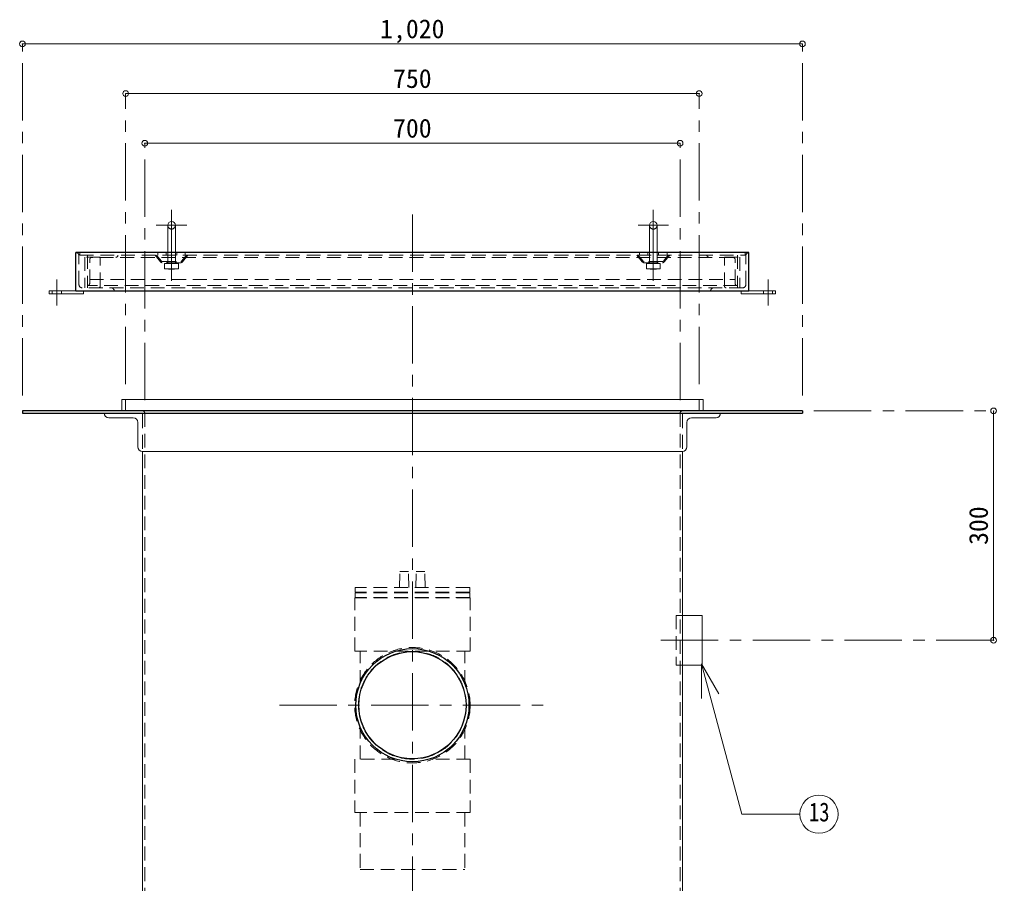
# Model space of a CAD drawing. Units: millimetres at full size, sheet at 1:15; some dimension numbers follow another scale. Extents: x -3171 to 2904, y -2098 to 2117.
# Drawn here: x -22 to 1255, y -1413 to -283 of the extents above; entities that cross this region are included whole.
import ezdxf
from ezdxf.enums import TextEntityAlignment as Align

# ---------------------------------------------------------------- set-up
doc = ezdxf.new("R2010")
doc.units = ezdxf.units.MM
doc.header["$LTSCALE"] = 15
doc.header["$PDMODE"] = 32
doc.header["$PDSIZE"] = 7.5
doc.linetypes.add('CHAIN1', pattern=[8, 5, -1, 1, -1])
doc.linetypes.add('DASHED1', pattern=[1.8, 1.2, -0.6])
doc.layers.add('0-0_ﾚｲﾔ1', color=4, linetype='DASHED1', lineweight=9)
doc.layers.add('0-6_補助線', color=4, linetype='Continuous', lineweight=9)
doc.styles.add('ＭＳ ゴシック', font='')
doc.styles.get('ＭＳ ゴシック').set_extended_font_data('MS Gothic')

msp = doc.modelspace()

# ---------------------------------------------------------------- linework, layer by layer
at = {"layer": '0-0_ﾚｲﾔ1'}
for p, q in [((836.62, -1062.45), (836.62, -1127.45)), ((836.62, -1062.45), (844.62, -1062.45)), ((836.62, -1127.45), (844.62, -1127.45))]:
    msp.add_line(p, q, dxfattribs=at)
at = {"layer": '0-6_補助線'}
for p, q in [((-18.38, -314.95), (1001.62, -314.95)), ((866.62, -379.95), (116.62, -379.95)), ((141.62, -444.95), (841.62, -444.95)), ((171.62, -552.15), (171.62, -587.95)), ((181.62, -552.15), (181.62, -587.95)), ((801.62, -552.15), (801.62, -587.95)), ((811.62, -552.15), (811.62, -587.95)), ((51.62, -637.95), (16.62, -637.95)), ((16.62, -641.95), (16.62, -637.95)), ((61.62, -641.95), (61.62, -637.95)), ((921.62, -641.95), (921.62, -637.95)), ((931.62, -637.95), (966.62, -637.95)), ((61.62, -641.95), (16.62, -641.95)), ((1251.62, -794.95), (1251.62, -1094.95)), ((138.62, -847.95), (138.62, -1647.95)), ((844.62, -847.95), (844.62, -1647.95)), ((844.62, -1127.45), (870.62, -1127.45))]:
    msp.add_line(p, q, dxfattribs=at)
at = {"layer": '0-6_補助線', "linetype": 'CHAIN1'}
for p, q in [((-18.38, -774.95), (-18.38, -314.95)), ((1001.62, -774.95), (1001.62, -314.95)), ((116.62, -759.95), (116.62, -379.95)), ((866.62, -759.95), (866.62, -379.95)), ((141.62, -780.95), (141.62, -444.95)), ((841.62, -780.95), (841.62, -444.95)), ((176.62, -602.15), (176.62, -532.15)), ((806.62, -602.15), (806.62, -532.15)), ((491.62, -537.95), (491.62, -1697.95)), ((156.62, -552.15), (196.62, -552.15)), ((826.62, -552.15), (786.62, -552.15)), ((26.62, -656.95), (26.62, -622.95)), ((956.62, -656.95), (956.62, -622.95)), ((1016.62, -794.95), (1251.62, -794.95)), ((816.62, -1094.95), (1251.62, -1094.95)), ((317.62, -1179.95), (665.62, -1179.95))]:
    msp.add_line(p, q, dxfattribs=at)
at = {"layer": '0-6_補助線', "color": 5, "lineweight": 25}
for p, q in [((931.62, -587.95), (51.62, -587.95)), ((51.62, -637.95), (51.62, -587.95)), ((931.62, -637.95), (931.62, -587.95)), ((51.62, -637.95), (931.62, -637.95)), ((-18.38, -797.95), (1001.62, -797.95)), ((1001.62, -794.95), (1001.62, -797.95))]:
    msp.add_line(p, q, dxfattribs=at)
at = {"layer": '0-6_補助線', "linetype": 'DASHED1'}
for p, q in [((55.62, -629.95), (55.62, -591.95)), ((56.62, -587.95), (56.62, -591.15)), ((56.62, -591.15), (926.62, -591.15)), ((66.62, -591.15), (66.62, -633.95)), ((69.62, -628.15), (69.62, -597.15)), ((910.62, -594.15), (72.62, -594.15)), ((83.42, -631.95), (83.42, -593.95)), ((162.22, -600.03), (155.12, -591.15)), ((163.39, -599.09), (157.04, -591.15)), ((158.62, -587.95), (158.62, -591.15)), ((164.56, -599.65), (188.68, -599.65)), ((169.62, -587.95), (169.62, -591.15)), ((170.62, -599.65), (170.62, -601.15)), ((171.62, -587.95), (171.62, -601.75)), ((181.62, -587.95), (181.62, -601.75)), ((182.62, -599.65), (182.62, -601.15)), ((183.62, -587.95), (183.62, -591.15)), ((189.85, -599.09), (196.2, -591.15)), ((191.02, -600.03), (198.12, -591.15)), ((194.62, -587.95), (194.62, -591.15)), ((792.22, -600.03), (785.12, -591.15)), ((793.39, -599.09), (787.04, -591.15)), ((788.62, -587.95), (788.62, -591.15)), ((818.68, -599.65), (794.56, -599.65)), ((799.62, -587.95), (799.62, -591.15)), ((800.62, -599.65), (800.62, -601.15)), ((801.62, -587.95), (801.62, -601.75)), ((811.62, -587.95), (811.62, -601.75)), ((812.62, -599.65), (812.62, -601.15)), ((813.62, -587.95), (813.62, -591.15)), ((819.85, -599.09), (826.2, -591.15)), ((821.02, -600.03), (828.12, -591.15)), ((824.62, -587.95), (824.62, -591.15)), ((899.82, -631.95), (899.82, -593.95)), ((913.62, -628.15), (913.62, -597.15)), ((916.62, -591.15), (916.62, -633.95)), ((926.62, -587.95), (926.62, -591.15)), ((927.62, -629.95), (927.62, -591.95)), ((188.68, -601.15), (164.56, -601.15)), ((167.62, -602.15), (172.62, -601.65)), ((167.62, -609.15), (167.62, -602.15)), ((185.62, -602.15), (167.62, -602.15)), ((172.62, -609.65), (167.62, -609.15)), ((185.62, -609.15), (167.62, -609.15)), ((172.62, -601.65), (176.62, -602.15)), ((180.62, -601.65), (172.62, -601.65)), ((176.62, -609.15), (172.62, -609.65)), ((180.62, -609.65), (172.62, -609.65)), ((176.62, -602.15), (180.62, -601.65)), ((176.62, -602.15), (176.62, -609.15)), ((176.62, -624.65), (176.62, -609.15)), ((180.62, -609.65), (176.62, -609.15)), ((180.62, -601.65), (185.62, -602.15)), ((185.62, -609.15), (180.62, -609.65)), ((185.62, -609.15), (185.62, -602.15)), ((794.56, -601.15), (818.68, -601.15)), ((802.62, -601.65), (797.62, -602.15)), ((797.62, -602.15), (815.62, -602.15)), ((797.62, -609.15), (797.62, -602.15)), ((797.62, -609.15), (802.62, -609.65)), ((797.62, -609.15), (815.62, -609.15)), ((802.62, -601.65), (810.62, -601.65)), ((806.62, -602.15), (802.62, -601.65)), ((802.62, -609.65), (806.62, -609.15)), ((802.62, -609.65), (810.62, -609.65)), ((810.62, -601.65), (806.62, -602.15)), ((806.62, -602.15), (806.62, -609.15)), ((806.62, -624.65), (806.62, -609.15)), ((806.62, -609.15), (810.62, -609.65)), ((815.62, -602.15), (810.62, -601.65)), ((810.62, -609.65), (815.62, -609.15)), ((815.62, -609.15), (815.62, -602.15)), ((69.62, -623.15), (913.62, -623.15)), ((20.62, -641.95), (20.62, -637.95)), ((32.62, -641.95), (32.62, -637.95)), ((923.62, -633.95), (59.62, -633.95)), ((916.62, -631.15), (66.62, -631.15)), ((950.62, -641.95), (950.62, -637.95)), ((962.62, -641.95), (962.62, -637.95)), ((116.62, -779.95), (116.62, -794.95)), ((866.62, -779.95), (866.62, -794.95)), ((138.62, -799.45), (138.62, -847.95)), ((141.62, -797.95), (141.62, -1644.95)), ((841.62, -797.95), (841.62, -1644.95)), ((844.62, -799.45), (844.62, -847.95)), ((474.87, -1025.95), (475.37, -1004.95)), ((486.62, -1004.95), (475.37, -1004.95)), ((487.12, -1025.95), (486.62, -1004.95)), ((496.12, -1025.95), (496.62, -1004.95)), ((496.62, -1004.95), (507.87, -1004.95)), ((508.37, -1025.95), (507.87, -1004.95)), ((566.62, -1031.95), (416.62, -1031.95)), ((416.62, -1032.95), (416.62, -1038.95)), ((566.62, -1032.95), (416.62, -1032.95)), ((566.62, -1025.95), (566.62, -1031.95)), ((566.62, -1032.95), (566.62, -1038.95)), ((567.12, -1039.45), (416.12, -1039.45)), ((416.12, -1109.45), (416.12, -1039.45)), ((566.62, -1038.95), (416.62, -1038.95)), ((567.12, -1109.45), (567.12, -1039.45)), ((567.12, -1109.45), (416.12, -1109.45)), ((423.12, -1151.96), (423.12, -1109.45)), ((560.12, -1151.96), (560.12, -1109.45)), ((423.12, -1250.45), (423.12, -1207.95)), ((560.12, -1250.45), (560.12, -1207.95)), ((567.12, -1250.45), (514.11, -1250.45)), ((567.12, -1250.45), (567.12, -1320.45)), ((567.12, -1320.45), (416.12, -1320.45)), ((560.12, -1320.45), (560.12, -1394.95))]:
    msp.add_line(p, q, dxfattribs=at)
at = {"layer": '0-6_補助線', "color": 7, "lineweight": 18}
for p, q in [((111.62, -779.95), (111.62, -794.95)), ((871.62, -779.95), (111.62, -779.95)), ((871.62, -779.95), (871.62, -794.95)), ((126.62, -803.95), (94.62, -803.95)), ((856.62, -803.95), (888.62, -803.95)), ((132.62, -841.95), (132.62, -809.95)), ((850.62, -841.95), (850.62, -809.95)), ((138.62, -847.95), (844.62, -847.95)), ((869.61, -1126), (869.61, -1171)), ((869.61, -1126), (892.11, -1164.97)), ((869.61, -1126), (922.25, -1322.47)), ((998.3, -1322.47), (922.25, -1322.47))]:
    msp.add_line(p, q, dxfattribs=at)
at = {"layer": '0-6_補助線', "linetype": 'DASHED1'}
for points in [[(83.42, -593.95), (63.42, -593.95), (63.42, -633.95)], [(899.82, -593.95), (919.82, -593.95), (919.82, -633.95)], [(566.62, -1025.95), (416.62, -1025.95), (416.62, -1031.95)], [(469.13, -1250.45), (416.12, -1250.45), (416.12, -1320.45)], [(423.12, -1320.45), (423.12, -1394.95), (560.12, -1394.95)]]:
    msp.add_lwpolyline(points, dxfattribs=at)
at = {"layer": '0-6_補助線'}
for points in [[(921.62, -641.95), (966.62, -641.95), (966.62, -637.95)], [(844.62, -1062.45), (870.62, -1062.45), (870.62, -1127.45)]]:
    msp.add_lwpolyline(points, dxfattribs=at)
at = {"layer": '0-6_補助線', "color": 5, "lineweight": 25}
msp.add_lwpolyline([(1001.62, -794.95), (-18.38, -794.95), (-18.38, -797.95)], dxfattribs=at)
at = {"layer": '0-6_補助線', "linetype": 'DASHED1'}
for radius in [75.5, 70.5]:
    msp.add_circle((491.62, -1179.95), radius, dxfattribs=at)
at = {"layer": '0-6_補助線', "color": 5, "lineweight": 25}
for radius in [74, 70.1]:
    msp.add_circle((491.62, -1179.95), radius, dxfattribs=at)
at = {"layer": '0-6_補助線', "color": 7, "lineweight": 18}
msp.add_circle((1023.3, -1322.47), 25, dxfattribs=at)
at = {"layer": '0-6_補助線'}
for centre in [(176.62, -552.15), (806.62, -552.15)]:
    msp.add_arc(centre, 5, 0, 180, dxfattribs=at)
at = {"layer": '0-6_補助線', "linetype": 'DASHED1'}
for centre, radius, start, end in [((176.62, -552.15), 5, 180, 0), ((806.62, -552.15), 5, 180, 0), ((51.62, -591.95), 4, 0, 90), ((72.62, -597.15), 3, 90, 180), ((103.62, -591.15), 3, 270, 0), ((164.56, -598.15), 3, 218.65981, 270), ((164.56, -598.15), 1.5, 218.65981, 270), ((188.68, -598.15), 1.5, 270, 321.34019), ((188.68, -598.15), 3, 270, 321.34019), ((794.56, -598.15), 3, 218.65981, 270), ((794.56, -598.15), 1.5, 218.65981, 270), ((818.68, -598.15), 1.5, 270, 321.34019), ((818.68, -598.15), 3, 270, 321.34019), ((879.62, -591.15), 3, 180, 270), ((910.62, -597.15), 3, 0, 90), ((931.62, -591.95), 4, 90, 180), ((59.62, -629.95), 4, 180, 270), ((66.62, -628.15), 3, 270, 0), ((81.42, -631.95), 2, 270, 0), ((97.62, -637.95), 4, 0, 90), ((885.62, -637.95), 4, 90, 180), ((901.82, -631.95), 2, 180, 270), ((916.62, -628.15), 3, 180, 270), ((923.62, -629.95), 4, 270, 0), ((137.12, -799.45), 1.5, 0, 90), ((138.62, -797.95), 3, 0, 90), ((844.62, -797.95), 3, 90, 180), ((846.12, -799.45), 1.5, 90, 180)]:
    msp.add_arc(centre, radius, start, end, dxfattribs=at)
at = {"layer": '0-6_補助線', "color": 7, "lineweight": 18}
for centre, start, end in [((94.62, -797.95), 180, 270), ((126.62, -809.95), 0, 90), ((856.62, -809.95), 90, 180), ((888.62, -797.95), 270, 0), ((138.62, -841.95), 180, 270), ((844.62, -841.95), 270, 0)]:
    msp.add_arc(centre, 6, start, end, dxfattribs=at)
at = {"layer": '0-6_補助線', "color": 1}
for p in [(-18.38, -314.95), (1001.62, -314.95), (116.62, -379.95), (866.62, -379.95), (141.62, -444.95), (841.62, -444.95), (1251.62, -794.95), (1251.62, -1094.95)]:
    msp.add_point(p, dxfattribs=at)

# ---------------------------------------------------------------- texts
at = {"layer": '0-6_補助線', "color": 7, "style": 'ＭＳ ゴシック'}
for s, p in [('1,020', (449.43, -314.95)), ('750', (466.3, -379.95)), ('700', (466.3, -444.95))]:
    msp.add_text(s, height=24.74, dxfattribs=at).set_placement(p, align=Align.BOTTOM_LEFT)
msp.add_text('300', height=24.74, rotation=90, dxfattribs=at).set_placement((1251.62, -970.27), align=Align.BOTTOM_LEFT)
at = {"layer": '0-6_補助線', "color": 7, "style": 'ＭＳ ゴシック', "width": 0.8}
msp.add_text('13', height=24.74, dxfattribs=at).set_placement((1010.17, -1339.34), align=Align.BOTTOM_LEFT)

doc.saveas('drawing.dxf')
